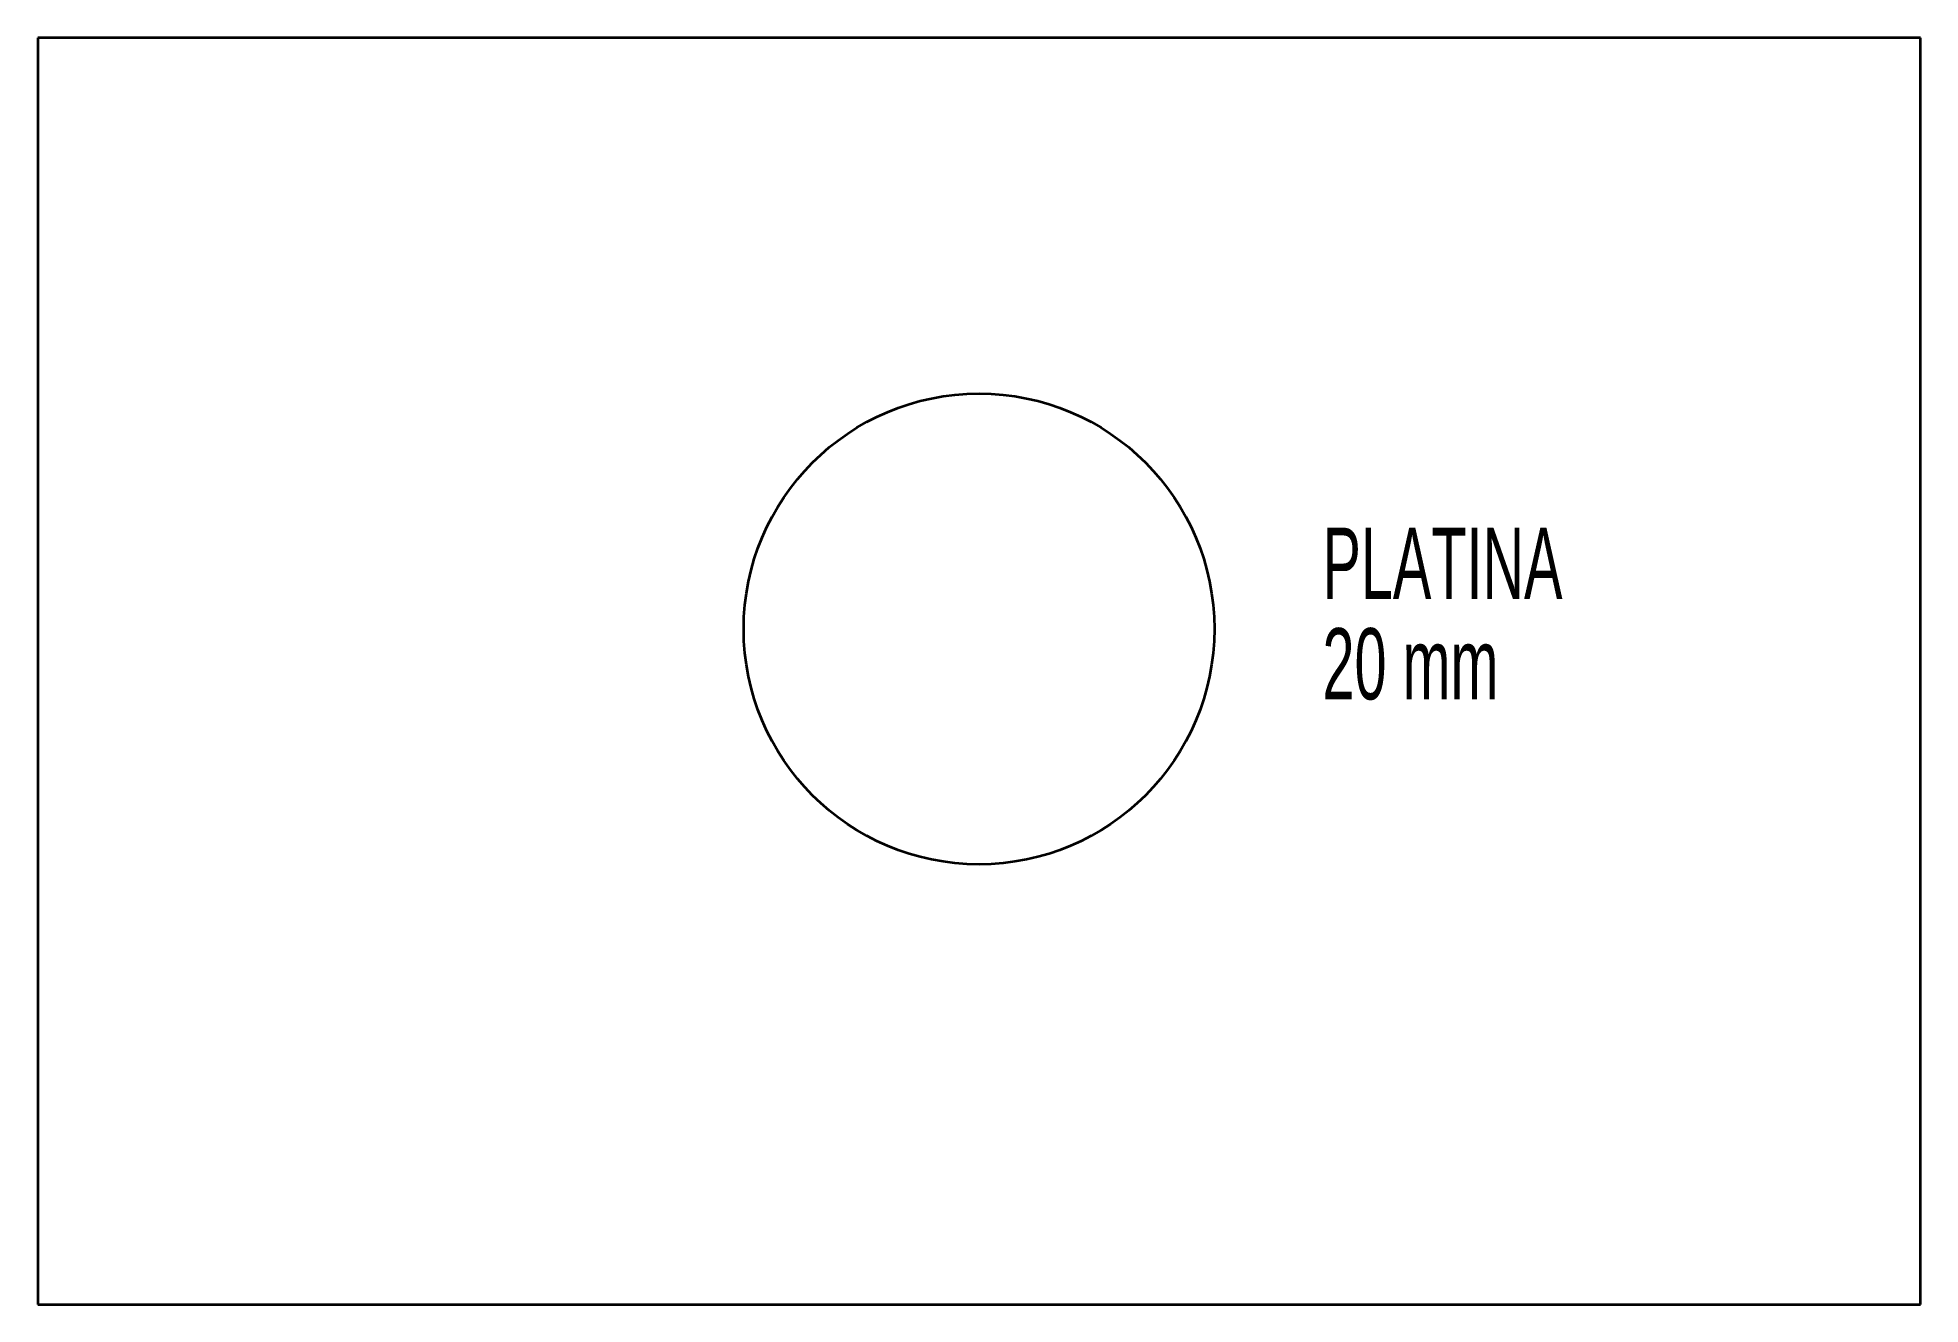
# Model space of a CAD drawing. Header units: millimetres. Extents: x -339 to -3, y -10 to 216.
import ezdxf

# ---------------------------------------------------------------- set-up
doc = ezdxf.new("R2010")
doc.units = ezdxf.units.MM
doc.styles.add('SLDTEXTSTYLE0', font='TXT', dxfattribs={"width": 0.605})

# ---------------------------------------------------------------- blocks, each defined once
blk = doc.blocks.new('SW_NOTE_0')
at = {"color": 0, "linetype": 'Continuous', "lineweight": 0, "char_height": 12.7, "attachment_point": 1, "style": 'SLDTEXTSTYLE0'}
for s, insert in [('PLATINA', (0, 16.37)), ('20 mm', (0, -1.56))]:
    blk.add_mtext(s, dxfattribs=dict(at, insert=insert))

msp = doc.modelspace()

# ---------------------------------------------------------------- linework, layer by layer
at = {"color": 7, "linetype": 'Continuous', "lineweight": 35}
for p, q in [((-339.13, 216.29), (-339.13, -9.71)), ((-3.13, 216.29), (-339.13, 216.29)), ((-3.13, -9.71), (-3.13, 216.29)), ((-339.13, -9.71), (-3.13, -9.71))]:
    msp.add_line(p, q, dxfattribs=at)
msp.add_circle((-171.13, 110.79), 42, dxfattribs=at)

# ---------------------------------------------------------------- block references
at = {"color": 7, "linetype": 'Continuous', "lineweight": 0}
msp.add_blockref('SW_NOTE_0', (-109.83, 112.49), dxfattribs=at)

doc.saveas('drawing.dxf')
